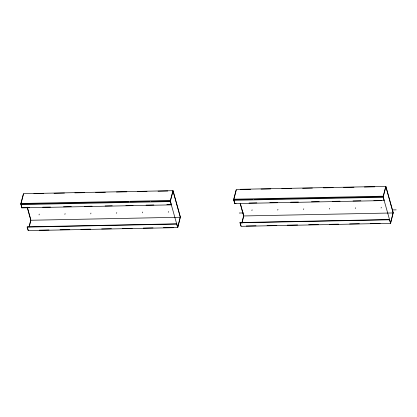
<?xml version="1.0" encoding="UTF-8"?>
<svg xmlns="http://www.w3.org/2000/svg" width="417" height="417" viewBox="0 0 417 417"><rect width="100%" height="100%" fill="white"/><g stroke="black" fill="none" stroke-linecap="round" stroke-linejoin="round"><path stroke-width="0.63" d="M20.902 203.501L21.83 207.88L171.33 204.872L170.407 201.036L172.992 190.892L180.306 217.247L177.72 227.39L176.73 223.82L27.23 226.832L27.162 227.098L28.231 230.622L177.731 227.614L180.332 216.866L173.024 190.678L23.472 193.681L20.907 203.486L170.407 200.478L173.024 190.678M170.407 200.478L170.417 201.578L177.731 227.614M233.749 199.211L234.677 203.585L384.177 200.577L383.254 196.741L385.84 186.597L393.153 212.951L390.567 223.095L389.577 219.53L240.077 222.537L240.01 222.803L241.073 226.332L390.573 223.319L393.179 212.571L385.866 186.383L236.314 189.386L233.749 199.211L383.249 196.183L385.814 186.378M383.249 196.183L383.265 197.283L390.573 223.319M21.83 207.88L20.913 204.043L23.498 193.9M29.133 226.817L30.806 220.254L27.324 207.702M29.289 226.796L30.801 219.712M39.052 214.917L39.255 214.114M64.89 214.395L65.094 213.598M90.729 213.879L90.932 213.077M116.567 213.358L116.77 212.555M142.405 212.837L142.614 212.034M168.249 212.316L168.452 211.518M176.73 223.82L176.662 224.091L27.162 227.098M234.677 203.585L233.755 199.753L236.189 190.204M241.829 223.121L243.653 215.959L240.171 203.413M241.98 223.1L243.705 215.766L240.51 204.127M251.894 210.621L252.097 209.824M277.732 210.105L277.941 209.303M303.576 209.584L303.779 208.781M329.414 209.063L329.618 208.26M355.253 208.542L355.456 207.744M381.091 208.026L381.294 207.223M389.577 219.53L389.509 219.795L240.01 222.803M33.897 193.691L43.644 193.493M54.043 193.285L64.447 193.076M74.846 192.868L84.594 192.67M95.644 192.445L105.397 192.253M116.447 192.028L126.846 191.82M137.245 191.612L146.993 191.413M158.043 191.195L167.796 190.996M240.239 189.526L250.643 189.318M261.042 189.109L270.789 188.911M281.84 188.692L291.592 188.494M302.643 188.27L312.39 188.077M323.441 187.853L333.188 187.655M343.592 187.447L353.991 187.238M364.39 187.03L374.789 186.821M20.913 204.043L128.811 201.875M130.109 201.849L149.609 201.453M150.907 201.427L170.407 201.036M233.755 199.753L252.603 199.373M253.906 199.347L383.254 196.741M20.918 204.585L170.417 201.578M233.765 200.29L383.265 197.283M21.898 207.614L29.701 207.458M42.701 207.197L50.499 207.04M63.499 206.775L71.302 206.618M84.302 206.358L92.1 206.201M105.1 205.941L112.251 205.795M125.898 205.518L133.049 205.378M146.049 205.117L153.847 204.961M166.847 204.695L171.397 204.606M234.745 203.319L236.048 203.293M249.048 203.032L256.846 202.876M269.846 202.615L277.644 202.459M290.644 202.193L298.447 202.037M311.447 201.776L319.245 201.62M332.245 201.359L340.043 201.202M353.043 200.937L360.846 200.78M373.846 200.52L381.644 200.363M239.269 213.024L243.575 212.936M392.46 209.939L396.15 209.866M30.806 220.254L180.306 217.247M243.653 215.959L393.153 212.951M39.271 230.179L49.024 229.981M60.074 229.757L69.821 229.564M80.872 229.34L90.619 229.142M101.67 228.923L111.422 228.725M122.473 228.5L132.22 228.308M143.271 228.083L153.023 227.885M163.422 227.677L173.821 227.468M246.27 225.998L256.017 225.805M267.068 225.581L276.815 225.383M287.219 225.175L297.618 224.966M308.669 224.742L318.416 224.549M329.466 224.325L338.568 224.143M349.618 223.919L359.365 223.726M370.416 223.502L380.168 223.303M240.077 222.537L241.068 226.103M27.319 207.166L30.623 219.087M27.397 227.427L28.22 230.398"/></g></svg>
